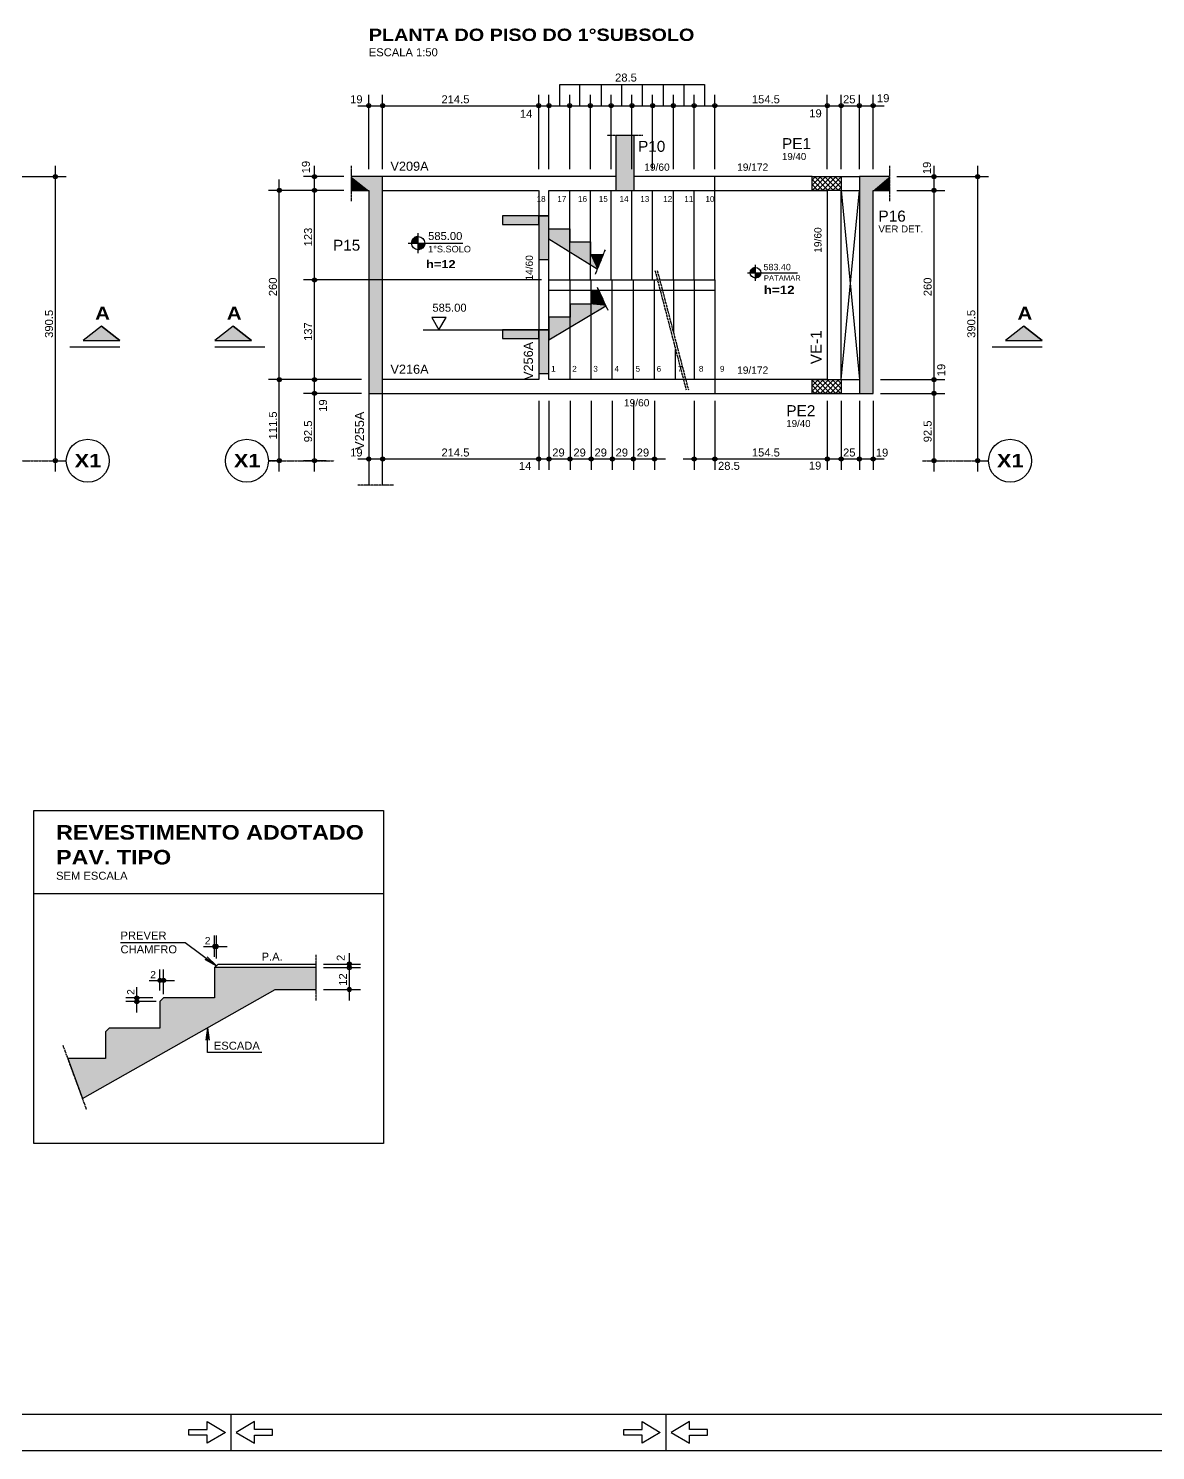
# Model space of a CAD drawing. Extents: x 0 to 5945, y 0 to 4205.
# Drawn here: x 1369 to 2918, y 0 to 1955 of the extents above; entities that cross this region are included whole.
import ezdxf

# ---------------------------------------------------------------- set-up
doc = ezdxf.new("R2010")
doc.units = 0
doc.header["$MEASUREMENT"] = 0
for name, pattern in [('ESTILO_TQS_0002', [0.4, 0.1, -0.3]), ('ESTILO_TQS_0006', [0.3, 0.2, -0.1]), ('ESTILO_TQS_0007', [2.1, 1.5, -0.2, 0.2, -0.2])]:
    doc.linetypes.add(name, pattern=pattern)
for name, color, linetype in [('MTH-179', 1, 'CONTINUOUS'), ('MTH-18', 1, 'CONTINUOUS'), ('MTH-224', 4, 'CONTINUOUS'), ('MTH-230', 1, 'CONTINUOUS'), ('MTH-31', 1, 'CONTINUOUS'), ('MTH-COTAS7', 31, 'CONTINUOUS'), ('MTH-DIM-PILAR', 3, 'CONTINUOUS'), ('MTH-DIM-VIGA', 3, 'CONTINUOUS'), ('MTH-EIXO-214', 4, 'CONTINUOUS'), ('MTH-EIXO-215', 1, 'CONTINUOUS'), ('MTH-EIXO-217', 8, 'CONTINUOUS'), ('MTH-FACE-VIGA', 7, 'CONTINUOUS'), ('MTH-HACHURA-PILAR', 1, 'CONTINUOUS'), ('MTH-LINHA-CORTE', 5, 'CONTINUOUS'), ('MTH-LINHA-SEÇÃO', 16, 'CONTINUOUS'), ('MTH-MARGEM', 5, 'CONTINUOUS'), ('MTH-PILAR-NASCE', 5, 'CONTINUOUS'), ('MTH-PILAR-SEGUE', 5, 'CONTINUOUS'), ('MTH-SIMB_COTA', 3, 'CONTINUOUS'), ('MTH-SOMBRA21', 150, 'CONTINUOUS'), ('MTH-SOMBRA25', 253, 'CONTINUOUS'), ('MTH-TIT1-PILAR', 5, 'CONTINUOUS'), ('MTH-TIT1-VIGA', 5, 'CONTINUOUS'), ('MTH-TXT', 4, 'CONTINUOUS'), ('MTH-TXT-NEGRITO', 5, 'CONTINUOUS'), ('MTH-TXT-NOTAS', 3, 'CONTINUOUS'), ('MTH-TXT2', 5, 'CONTINUOUS'), ('MTH-VIGA-INVERTIDA', 7, 'ESTILO_TQS_0002')]:
    doc.layers.add(name, color=color, linetype=linetype)
doc.styles.add('TQS_ARIAL', font='arial.ttf')
doc.styles.add('TQS_ARIAL_BLACK', font='ariblk.ttf')

msp = doc.modelspace()

# ---------------------------------------------------------------- linework, layer by layer
at = {"layer": 'MTH-179', "linetype": 'Continuous'}
for p, q in [((1647.5, 50), (1647.5, 0)), ((2245, 50), (2245, 0)), ((0, 0), (5945, 0))]:
    msp.add_line(p, q, dxfattribs=at)
for points in [[(1639.999268, 25), (1614.999268, 10), (1614.999268, 21.25), (1589.999268, 21.25), (1589.999268, 28.75), (1614.999268, 28.75), (1614.999268, 40), (1639.999268, 25)], [(1654.999268, 25), (1679.999268, 10), (1679.999268, 21.25), (1704.999268, 21.25), (1704.999268, 28.75), (1679.999268, 28.75), (1679.999268, 40), (1654.999268, 25)], [(2237.499268, 25), (2212.499268, 10), (2212.499268, 21.25), (2187.499268, 21.25), (2187.499268, 28.75), (2212.499268, 28.75), (2212.499268, 40), (2237.499268, 25)], [(2252.499268, 25), (2277.499268, 10), (2277.499268, 21.25), (2302.499268, 21.25), (2302.499268, 28.75), (2277.499268, 28.75), (2277.499268, 40), (2252.499268, 25)]]:
    msp.add_lwpolyline(points, dxfattribs=at)
at = {"layer": 'MTH-18', "linetype": 'Continuous'}
for p, q in [((1904.915361, 1645.814925), (1904.915361, 1673.186445)), ((1891.229601, 1659.500685), (1966.308197, 1659.500685)), ((2368.421212, 1607.822331), (2368.421212, 1629.719547)), ((2357.472604, 1618.770939), (2425.902406, 1618.770939)), ((1376.932013, 765.819813), (1857.435176, 765.819813))]:
    msp.add_line(p, q, dxfattribs=at)
at = {"layer": 'MTH-224', "linetype": 'Continuous'}
msp.add_lwpolyline([(1923.70855, 1557.448429), (1933.523553, 1540.448429), (1943.338494, 1557.448429), (1923.70855, 1557.448429)], dxfattribs=at)
at = {"layer": 'MTH-230', "linetype": 'Continuous'}
for p, q in [((2486.078516, 1471.948446), (2511.078518, 1731.948446)), ((2486.078516, 1731.948446), (2511.078518, 1471.948446))]:
    msp.add_line(p, q, dxfattribs=at)
for centre, radius in [((1904.915361, 1659.500685), 9.12384), ((2368.421212, 1618.770939), 7.299072), ((1450.920864, 1360.448449), 29.418879), ((1669.694196, 1360.448449), 29.418879), ((2718.110819, 1360.448449), 29.418879)]:
    msp.add_circle(centre, radius, dxfattribs=at)
at = {"layer": 'MTH-31', "linetype": 'Continuous'}
for points in [[(1904.915361, 1659.500685), (1904.915361, 1668.624525), (1903.713179, 1668.544781), (1902.225655, 1668.21912), (1900.557257, 1667.516121), (1897.883366, 1665.314015), (1897.037585, 1664.103146), (1896.005138, 1661.463558), (1895.822261, 1660.249125), (1895.791521, 1659.500685), (1904.915361, 1659.500685)], [(1904.915138, 1659.500685), (1914.039424, 1659.501131), (1913.959679, 1658.298281), (1913.634019, 1656.811202), (1912.93102, 1655.142359), (1910.728913, 1652.468913), (1909.517822, 1651.622909), (1906.878457, 1650.590685), (1905.663801, 1650.407585), (1904.915584, 1650.376845), (1904.915138, 1659.500685)], [(2368.421212, 1618.770939), (2368.421212, 1626.070011), (2367.459467, 1626.006216), (2366.269447, 1625.745687), (2364.934729, 1625.183288), (2362.795616, 1623.421603), (2362.118991, 1622.452908), (2361.293034, 1620.341238), (2361.146732, 1619.369691), (2361.12214, 1618.770939), (2368.421212, 1618.770939)], [(2368.421034, 1618.770939), (2375.720462, 1618.771296), (2375.656667, 1617.809016), (2375.396138, 1616.619352), (2374.833739, 1615.284278), (2373.072054, 1613.145522), (2372.103181, 1612.468718), (2369.991689, 1611.642939), (2369.019964, 1611.496459), (2368.42139, 1611.471867), (2368.421034, 1618.770939)]]:
    msp.add_lwpolyline(points, dxfattribs=at)
for points in [[(1904.915361, 1659.500685), (1896.005138, 1661.463558), (1895.822261, 1660.249125)], [(1904.915361, 1659.500685), (1897.037585, 1664.103146), (1896.005138, 1661.463558)], [(1904.915361, 1659.500685), (1897.883366, 1665.314015), (1897.037585, 1664.103146)], [(1904.915361, 1659.500685), (1900.557257, 1667.516121), (1897.883366, 1665.314015)], [(1904.915361, 1659.500685), (1902.225655, 1668.21912), (1900.557257, 1667.516121)], [(1904.915361, 1659.500685), (1903.713179, 1668.544781), (1902.225655, 1668.21912)], [(1904.915361, 1659.500685), (1904.915361, 1668.624525), (1903.713179, 1668.544781)], [(1904.915361, 1659.500685), (1895.822261, 1660.249125), (1895.791521, 1659.500685)], [(1904.915361, 1659.500685), (1895.791521, 1659.500685), (1904.915361, 1659.500685)], [(1904.915138, 1659.500685), (1914.039424, 1659.501131), (1913.959679, 1658.298281)], [(1904.915138, 1659.500685), (1913.959679, 1658.298281), (1913.634019, 1656.811202)], [(1904.915138, 1659.500685), (1913.634019, 1656.811202), (1912.93102, 1655.142359)], [(1904.915138, 1659.500685), (1912.93102, 1655.142359), (1910.728913, 1652.468913)], [(1904.915138, 1659.500685), (1910.728913, 1652.468913), (1909.517822, 1651.622909)], [(1904.915138, 1659.500685), (1909.517822, 1651.622909), (1906.878457, 1650.590685)], [(1904.915138, 1659.500685), (1906.878457, 1650.590685), (1905.663801, 1650.407585)], [(1904.915138, 1659.500685), (1905.663801, 1650.407585), (1904.915584, 1650.376845)], [(1904.915138, 1659.500685), (1904.915584, 1650.376845), (1904.915138, 1659.500685)], [(2368.421212, 1618.770939), (2362.118991, 1622.452908), (2361.293034, 1620.341238)], [(2368.421212, 1618.770939), (2362.795616, 1623.421603), (2362.118991, 1622.452908)], [(2368.421212, 1618.770939), (2364.934729, 1625.183288), (2362.795616, 1623.421603)], [(2368.421212, 1618.770939), (2366.269447, 1625.745687), (2364.934729, 1625.183288)], [(2368.421212, 1618.770939), (2367.459467, 1626.006216), (2366.269447, 1625.745687)], [(2368.421212, 1618.770939), (2368.421212, 1626.070011), (2367.459467, 1626.006216)], [(2368.421212, 1618.770939), (2361.146732, 1619.369691), (2361.12214, 1618.770939)], [(2368.421212, 1618.770939), (2361.12214, 1618.770939), (2368.421212, 1618.770939)], [(2368.421212, 1618.770939), (2361.293034, 1620.341238), (2361.146732, 1619.369691)], [(2368.421034, 1618.770939), (2375.720462, 1618.771296), (2375.656667, 1617.809016)], [(2368.421034, 1618.770939), (2375.656667, 1617.809016), (2375.396138, 1616.619352)], [(2368.421034, 1618.770939), (2375.396138, 1616.619352), (2374.833739, 1615.284278)], [(2368.421034, 1618.770939), (2374.833739, 1615.284278), (2373.072054, 1613.145522)], [(2368.421034, 1618.770939), (2373.072054, 1613.145522), (2372.103181, 1612.468718)], [(2368.421034, 1618.770939), (2372.103181, 1612.468718), (2369.991689, 1611.642939)], [(2368.421034, 1618.770939), (2369.991689, 1611.642939), (2369.019964, 1611.496459)], [(2368.421034, 1618.770939), (2369.019964, 1611.496459), (2368.42139, 1611.471867)], [(2368.421034, 1618.770939), (2368.42139, 1611.471867), (2368.421034, 1618.770939)]]:
    msp.add_solid(points, dxfattribs=at)
at = {"layer": 'MTH-COTAS7', "linetype": 'Continuous'}
for p, q in [((2099.578518, 1848.388699), (2099.578518, 1877.648734)), ((2099.578518, 1877.648734), (2298.328518, 1877.648734)), ((2126.578518, 1877.648734), (2126.578518, 1848.388699)), ((2156.578518, 1877.648734), (2156.578518, 1848.388699)), ((2184.328518, 1877.648734), (2184.328518, 1848.388699)), ((2212.828518, 1877.648734), (2212.828518, 1848.388699)), ((2241.328518, 1877.648734), (2241.328518, 1848.388699)), ((2269.828518, 1877.648734), (2269.828518, 1848.388699)), ((2298.328518, 1877.648734), (2298.328518, 1848.388699)), ((1837.078521, 1760.94848), (1837.078521, 1863.388699)), ((1856.078521, 1760.94848), (1856.078521, 1863.388699)), ((1856.078521, 1760.94848), (1856.078521, 1863.388699)), ((2070.578518, 1760.948446), (2070.578518, 1863.388699)), ((2070.578518, 1760.948446), (2070.578518, 1863.388699)), ((2084.578518, 1760.948446), (2084.578518, 1863.388699)), ((2084.578518, 1760.948446), (2084.578518, 1863.388699)), ((2113.078518, 1760.948446), (2113.078518, 1863.388699)), ((2113.078518, 1760.948446), (2113.078518, 1863.388699)), ((2141.578518, 1760.948446), (2141.578518, 1863.388699)), ((2141.578518, 1760.948446), (2141.578518, 1863.388699)), ((2170.078518, 1760.948446), (2170.078518, 1863.388699)), ((2170.078518, 1760.948446), (2170.078518, 1863.388699)), ((2198.578518, 1760.948446), (2198.578518, 1863.388699)), ((2227.078518, 1760.948446), (2227.078518, 1863.388699)), ((2255.578518, 1760.948446), (2255.578518, 1863.388699)), ((2284.078518, 1760.948446), (2284.078518, 1863.388699)), ((2312.578518, 1760.948446), (2312.578518, 1863.388699)), ((2467.078516, 1760.94848), (2467.078516, 1863.388699)), ((2467.078516, 1760.94848), (2467.078516, 1863.388699)), ((2486.078516, 1760.94848), (2486.078516, 1863.388699)), ((2486.078516, 1760.94848), (2486.078516, 1863.388699)), ((2511.078518, 1760.94848), (2511.078518, 1863.388699)), ((2511.078518, 1760.94848), (2511.078518, 1863.388699)), ((2530.078518, 1760.94848), (2530.078518, 1863.388699)), ((1822.078521, 1848.388699), (1871.078521, 1848.388699)), ((1841.078521, 1848.388699), (2085.578518, 1848.388699)), ((2055.578518, 1848.388699), (2099.578518, 1848.388699)), ((2069.578518, 1848.388699), (2128.078518, 1848.388699)), ((2098.078518, 1848.388699), (2156.578518, 1848.388699)), ((2126.578518, 1848.388699), (2185.078518, 1848.388699)), ((2155.078518, 1848.388699), (2213.578518, 1848.388699)), ((2183.578518, 1848.388699), (2242.078518, 1848.388699)), ((2212.078518, 1848.388699), (2270.578518, 1848.388699)), ((2240.578518, 1848.388699), (2299.078518, 1848.388699)), ((2297.578518, 1848.388699), (2482.078516, 1848.388699)), ((2452.078516, 1848.388699), (2501.078516, 1848.388699)), ((2471.078516, 1848.388699), (2526.078518, 1848.388699)), ((2496.078518, 1848.388699), (2545.078518, 1848.388699)), ((1406.501986, 1345.448449), (1406.501986, 1765.94848)), ((1762.470999, 1716.948487), (1762.470999, 1765.94848)), ((2613.69194, 1716.948487), (2613.69194, 1765.94848)), ((2673.69194, 1345.448449), (2673.69194, 1765.94848)), ((1305.204457, 1750.94848), (1421.501986, 1750.94848)), ((1714.113075, 1456.948446), (1714.113075, 1746.948487)), ((1803.017312, 1750.94848), (1747.470999, 1750.94848)), ((1762.470999, 1593.948446), (1762.470999, 1746.948487)), ((2562.394411, 1750.94848), (2628.69194, 1750.94848)), ((2572.394411, 1750.94848), (2688.69194, 1750.94848)), ((2613.69194, 1456.948484), (2613.69194, 1746.948487)), ((1793.017312, 1731.948487), (1699.113075, 1731.948487)), ((1803.017312, 1731.948487), (1747.470999, 1731.948487)), ((1803.017312, 1731.948487), (1747.470999, 1731.948487)), ((2562.394411, 1731.948487), (2628.69194, 1731.948487)), ((2562.394411, 1731.948487), (2628.69194, 1731.948487)), ((1762.470999, 1456.948446), (1762.470999, 1623.948412)), ((1973.578518, 1608.948446), (1747.470999, 1608.948446)), ((2074.578518, 1608.948412), (1747.470999, 1608.948412)), ((1714.113075, 1345.448449), (1714.113075, 1486.948446)), ((1762.470999, 1437.94848), (1762.470999, 1486.948446)), ((2613.69194, 1437.94848), (2613.69194, 1486.948484)), ((1817.078521, 1471.948446), (1699.113075, 1471.948446)), ((1720.574858, 1471.948446), (1699.113075, 1471.948446)), ((1827.078521, 1471.948446), (1747.470999, 1471.948446)), ((1827.078521, 1471.948446), (1747.470999, 1471.948446)), ((1762.470999, 1345.448449), (1762.470999, 1467.94848)), ((2540.078518, 1471.948484), (2628.69194, 1471.948484)), ((2540.078518, 1471.948484), (2628.69194, 1471.948484)), ((2613.69194, 1345.448449), (2613.69194, 1467.94848)), ((1777.27476, 1452.94848), (1747.470999, 1452.94848)), ((1827.078521, 1452.94848), (1747.470999, 1452.94848)), ((2540.078518, 1452.94848), (2628.69194, 1452.94848)), ((2540.078518, 1452.94848), (2628.69194, 1452.94848)), ((2070.578518, 1442.948446), (2070.578518, 1347.948484)), ((2070.578518, 1442.948446), (2070.578518, 1347.948484)), ((2084.578518, 1442.948446), (2084.578518, 1347.948484)), ((2084.578518, 1442.948446), (2084.578518, 1347.948484)), ((2113.578518, 1442.948446), (2113.578518, 1347.948484)), ((2113.578518, 1442.948446), (2113.578518, 1347.948484)), ((2142.578518, 1442.948446), (2142.578518, 1347.948484)), ((2142.578518, 1442.948446), (2142.578518, 1347.948484)), ((2171.578518, 1442.948446), (2171.578518, 1347.948484)), ((2171.578518, 1442.948446), (2171.578518, 1347.948484)), ((2200.578518, 1442.948446), (2200.578518, 1347.948484)), ((2200.578518, 1442.948446), (2200.578518, 1347.948484)), ((2229.578518, 1442.948446), (2229.578518, 1347.948484)), ((2284.078518, 1442.948446), (2284.078518, 1347.948484)), ((2312.578518, 1442.948446), (2312.578518, 1347.948484)), ((2312.578518, 1432.948446), (2312.578518, 1347.948484)), ((2467.078516, 1442.948484), (2467.078516, 1347.948484)), ((2467.078516, 1442.948484), (2467.078516, 1347.948484)), ((2486.078516, 1442.948484), (2486.078516, 1347.948484)), ((2486.078516, 1442.948484), (2486.078516, 1347.948484)), ((2511.078518, 1442.94848), (2511.078518, 1347.948484)), ((2511.078518, 1442.94848), (2511.078518, 1347.948484)), ((2530.078518, 1442.94848), (2530.078518, 1347.948484)), ((1400.582266, 1360.448449), (1421.501986, 1360.448449)), ((1715.495417, 1360.448449), (1699.113075, 1360.448449)), ((1778.538954, 1360.448449), (1747.470999, 1360.448449)), ((1822.078521, 1362.948484), (1871.078521, 1362.948484)), ((1841.078521, 1362.948484), (2085.578518, 1362.948484)), ((2055.578518, 1362.948484), (2099.578518, 1362.948484)), ((2069.578518, 1362.948484), (2128.578518, 1362.948484)), ((2098.578518, 1362.948484), (2157.578518, 1362.948484)), ((2127.578518, 1362.948484), (2186.578518, 1362.948484)), ((2156.578518, 1362.948484), (2215.578518, 1362.948484)), ((2185.578518, 1362.948484), (2244.578518, 1362.948484)), ((2269.078518, 1362.948484), (2327.578518, 1362.948484)), ((2297.578518, 1362.948484), (2482.078516, 1362.948484)), ((2452.078516, 1362.948484), (2501.078516, 1362.948484)), ((2471.078516, 1362.948484), (2526.078518, 1362.948484)), ((2496.078518, 1362.948484), (2545.078518, 1362.948484)), ((2607.77222, 1360.448449), (2628.69194, 1360.448449)), ((2667.77222, 1360.448449), (2688.69194, 1360.448449)), ((1625.169589, 678.728951), (1625.169589, 707.778669)), ((1627.669589, 676.228951), (1627.669589, 707.778669)), ((1610.169589, 692.778669), (1642.669589, 692.778669)), ((1774.890322, 668.728951), (1825.472599, 668.728951)), ((1810.472599, 648.728951), (1810.472599, 683.728951)), ((1810.472599, 618.728951), (1810.472599, 678.728951)), ((1535.169589, 646.128669), (1570.169589, 646.128669)), ((1550.169589, 632.078951), (1550.169589, 661.128669)), ((1555.169589, 627.078951), (1555.169589, 661.128669)), ((1774.890322, 663.728951), (1825.472599, 663.728951)), ((1774.890322, 663.728951), (1825.472599, 663.728951)), ((1518.36921, 602.078951), (1518.36921, 637.078951)), ((1774.890322, 633.728951), (1825.472599, 633.728951)), ((1540.169589, 622.078951), (1503.36921, 622.078951)), ((1545.169589, 617.078951), (1503.36921, 617.078951))]:
    msp.add_line(p, q, dxfattribs=at)
for points in [[(1495.968506, 698.381877), (1584.577547, 698.381877), (1627.669589, 666.228951), (1612.39767, 674.774036), (1627.669589, 666.228951), (1615.129679, 678.435533)], [(1690.172285, 546.941486), (1615.679689, 546.941486), (1615.679689, 581.187622), (1617.963897, 563.837337), (1615.679689, 581.187622), (1613.39548, 563.837337)]]:
    msp.add_lwpolyline(points, dxfattribs=at)
for centre, radius in [((1810.472599, 663.728951), 2.8), ((1810.472599, 663.728951), 1.4), ((1810.472599, 633.728951), 2.8), ((1810.472599, 633.728951), 1.4)]:
    msp.add_circle(centre, radius, dxfattribs=at)
at = {"layer": 'MTH-EIXO-214', "linetype": 'ESTILO_TQS_0007'}
for p, q in [((1330.582266, 1360.448449), (1421.501986, 1360.448449)), ((1699.113075, 1360.448449), (1789.691528, 1360.448449)), ((2597.77222, 1360.448449), (2688.69194, 1360.448449))]:
    msp.add_line(p, q, dxfattribs=at)
at = {"layer": 'MTH-EIXO-215', "linetype": 'Continuous'}
for p, q in [((2084.578518, 1594.948412), (2312.578518, 1594.948412)), ((1625.169589, 663.728951), (1630.169589, 668.728951)), ((1630.169589, 668.728951), (1764.890322, 668.728951))]:
    msp.add_line(p, q, dxfattribs=at)
at = {"layer": 'MTH-EIXO-217', "linetype": 'ESTILO_TQS_0007'}
for p, q in [((2213.57852, 1807.269867), (2164.57852, 1807.269867)), ((1813.017312, 1765.94848), (1813.017312, 1716.948487)), ((2552.394411, 1765.94848), (2552.394411, 1716.948487)), ((2161.683489, 1650.288116), (2148.183436, 1616.92006)), ((2230.266624, 1622.008848), (2273.082031, 1457.879093)), ((2233.367019, 1622.008848), (2276.182425, 1457.879093)), ((2150.632475, 1599.033838), (2165.512705, 1567.365657)), ((1871.078521, 1326.824512), (1822.078521, 1326.824512)), ((1764.890322, 618.769031), (1764.890322, 681.270234)), ((1416.613551, 557.277058), (1449.114579, 468.656242))]:
    msp.add_line(p, q, dxfattribs=at)
at = {"layer": 'MTH-FACE-VIGA', "linetype": 'Continuous'}
for p, q in [((2486.078516, 1750.94848), (2511.078518, 1750.94848)), ((2084.578518, 1471.948446), (2084.578518, 1731.948446)), ((2084.578518, 1731.948446), (2176.57852, 1731.948446)), ((2113.078518, 1608.948378), (2113.078518, 1731.948446)), ((2141.578518, 1608.948378), (2141.578518, 1731.948446)), ((2170.078518, 1608.948378), (2170.078518, 1731.948446)), ((2198.578518, 1608.948412), (2198.578518, 1731.94848)), ((2227.078518, 1608.948412), (2227.078518, 1731.948446)), ((2255.578518, 1608.948412), (2255.578518, 1731.948446)), ((2284.078518, 1608.948412), (2284.078518, 1731.948446)), ((2312.578518, 1608.948412), (2312.578518, 1731.948446)), ((2486.078516, 1731.948446), (2511.078518, 1731.948446)), ((2084.578518, 1608.948412), (2312.578518, 1608.948412)), ((2113.578518, 1471.948446), (2113.578518, 1608.948412)), ((2142.578518, 1471.948446), (2142.578518, 1608.948412)), ((2171.578518, 1471.948446), (2171.578518, 1608.948412)), ((2200.578518, 1471.948446), (2200.578518, 1608.948412)), ((2229.578518, 1471.948446), (2229.578518, 1608.948412)), ((2255.578518, 1608.948412), (2255.578518, 1536.862676)), ((2284.078518, 1608.948412), (2284.078518, 1471.948446)), ((2312.578518, 1608.948412), (2312.578518, 1471.948446)), ((2258.578518, 1471.948446), (2258.578518, 1513.477256)), ((2467.078516, 1471.948446), (2084.578518, 1471.948446)), ((2486.078516, 1471.948446), (2511.078518, 1471.948446))]:
    msp.add_line(p, q, dxfattribs=at)
for points in [[(2201.57852, 1731.948446), (2467.078516, 1731.948446)], [(2467.078516, 1731.948446), (2467.078516, 1471.948446)], [(2486.078516, 1471.948446), (2486.078516, 1731.948446)]]:
    msp.add_lwpolyline(points, dxfattribs=at)
at = {"layer": 'MTH-HACHURA-PILAR', "linetype": 'Continuous'}
for p, q in [((2446.078516, 1731.94848), (2465.126329, 1750.94848)), ((2446.078516, 1738.971735), (2458.055262, 1750.94848)), ((2446.078516, 1746.042803), (2450.984194, 1750.94848)), ((2446.078516, 1747.064697), (2461.194732, 1731.94848)), ((2446.078516, 1739.993629), (2454.123664, 1731.94848)), ((2449.2658, 1750.94848), (2468.2658, 1731.94848)), ((2453.197397, 1731.94848), (2472.197397, 1750.94848)), ((2456.336868, 1750.94848), (2475.336868, 1731.94848)), ((2460.268465, 1731.94848), (2479.268465, 1750.94848)), ((2463.407936, 1750.94848), (2482.407936, 1731.94848)), ((2467.339533, 1731.94848), (2486.078516, 1750.687463)), ((2470.479003, 1750.94848), (2486.078516, 1735.348968)), ((2474.410601, 1731.94848), (2486.078516, 1743.616396)), ((2477.550071, 1750.94848), (2486.078516, 1742.420036)), ((2484.621139, 1750.94848), (2486.078516, 1749.491103)), ((2446.078516, 1732.922561), (2447.052596, 1731.94848)), ((2481.481668, 1731.94848), (2486.078516, 1736.545328)), ((2446.078516, 1456.129022), (2461.897978, 1471.948484)), ((2446.078516, 1463.20009), (2454.82691, 1471.948484)), ((2446.078516, 1470.271158), (2447.755842, 1471.948484)), ((2446.078516, 1471.293052), (2464.423084, 1452.948484)), ((2449.969045, 1452.948484), (2468.969045, 1471.948484)), ((2452.494152, 1471.948484), (2471.494152, 1452.948484)), ((2457.040113, 1452.948484), (2476.040113, 1471.948484)), ((2459.56522, 1471.948484), (2478.56522, 1452.948484)), ((2464.111181, 1452.948484), (2483.111181, 1471.948484)), ((2466.636287, 1471.948484), (2485.636287, 1452.948484)), ((2471.182249, 1452.948484), (2486.078516, 1467.844751)), ((2473.707355, 1471.948484), (2486.078516, 1459.577323)), ((2480.778423, 1471.948484), (2486.078516, 1466.648391)), ((2446.078516, 1464.221984), (2457.352016, 1452.948484)), ((2446.078516, 1457.150916), (2450.280948, 1452.948484)), ((2478.253317, 1452.948484), (2486.078516, 1460.773683)), ((2485.324384, 1452.948484), (2486.078516, 1453.702615))]:
    msp.add_line(p, q, dxfattribs=at)
at = {"layer": 'MTH-LINHA-CORTE', "linetype": 'Continuous'}
for p, q in [((1469.876986, 1545.5982), (1494.876986, 1525.5982)), ((1650.738075, 1545.5982), (1675.738075, 1525.5982)), ((2737.06694, 1545.5982), (2762.06694, 1525.5982)), ((1444.876986, 1525.5982), (1494.876986, 1525.5982)), ((1625.738075, 1525.5982), (1675.738075, 1525.5982)), ((2712.06694, 1525.5982), (2762.06694, 1525.5982)), ((1376.932013, 765.819813), (1857.435176, 765.819813))]:
    msp.add_line(p, q, dxfattribs=at)
for points in [[(1494.876986, 1525.5982), (1469.876986, 1545.5982), (1444.876986, 1525.5982), (1494.876986, 1525.5982)], [(1675.738075, 1525.5982), (1650.738075, 1545.5982), (1625.738075, 1525.5982), (1675.738075, 1525.5982)], [(2762.06694, 1525.5982), (2737.06694, 1545.5982), (2712.06694, 1525.5982), (2762.06694, 1525.5982)], [(1443.544389, 483.844525), (1708.58824, 633.728951), (1764.890322, 633.728951), (1764.890322, 663.728951), (1625.169589, 663.728951), (1625.169589, 622.078951), (1555.169589, 622.078951), (1550.169589, 617.078951), (1550.169589, 580.428951), (1480.169589, 580.428951), (1475.169589, 575.428951), (1475.169589, 538.778951), (1423.397595, 538.778951), (1443.544389, 483.844525)]]:
    msp.add_lwpolyline(points, dxfattribs=at)
at = {"layer": 'MTH-LINHA-SEÇÃO', "linetype": 'Continuous'}
for p, q in [((2071.538967, 1697.048613), (2084.578518, 1697.048613)), ((1911.578172, 1540.448429), (2084.578518, 1540.448429)), ((2071.538967, 1540.448429), (2084.578518, 1540.448429))]:
    msp.add_line(p, q, dxfattribs=at)
for points in [[(2070.578518, 1697.048613), (2020.578518, 1697.048613), (2020.578518, 1685.048613), (2070.578518, 1685.048613), (2070.578518, 1697.048613)], [(2084.578518, 1697.048613), (2070.578518, 1697.048613), (2070.578518, 1637.048613), (2084.578518, 1637.048613), (2084.578518, 1697.048613)], [(2084.578518, 1679.270835), (2113.078518, 1679.270835), (2113.078518, 1661.493057), (2141.578518, 1661.493057), (2141.578518, 1643.715279), (2159.02425, 1643.715279), (2150.939701, 1623.732716), (2084.578518, 1665.127606), (2084.578518, 1679.270835)], [(2153.522528, 1592.883212), (2142.578518, 1592.883212), (2142.578518, 1575.404951), (2113.578518, 1575.404951), (2113.578518, 1557.92669), (2084.578518, 1557.92669), (2084.578518, 1526.437456), (2162.637933, 1573.48376), (2153.522528, 1592.883212)], [(2070.578518, 1540.448429), (2020.578518, 1540.448429), (2020.578518, 1528.448429), (2070.578518, 1528.448429), (2070.578518, 1540.448429)], [(2084.578518, 1540.448429), (2070.578518, 1540.448429), (2070.578518, 1480.448429), (2084.578518, 1480.448429), (2084.578518, 1540.448429)]]:
    msp.add_lwpolyline(points, dxfattribs=at)
at = {"layer": 'MTH-MARGEM', "linetype": 'Continuous'}
msp.add_line((175, 50), (5895, 50), dxfattribs=at)
at = {"layer": 'MTH-PILAR-NASCE', "linetype": 'Continuous'}
for points in [[(2486.078516, 1731.94848), (2446.078516, 1731.94848), (2446.078516, 1750.94848), (2486.078516, 1750.94848), (2486.078516, 1731.94848)], [(2486.078516, 1452.948484), (2446.078516, 1452.948484), (2446.078516, 1471.948484), (2486.078516, 1471.948484), (2486.078516, 1452.948484)]]:
    msp.add_lwpolyline(points, dxfattribs=at)
at = {"layer": 'MTH-PILAR-SEGUE', "linetype": 'Continuous'}
for points in [[(2176.57852, 1731.948484), (2201.57852, 1731.948484), (2201.57852, 1807.269867), (2176.57852, 1807.269867), (2176.57852, 1731.948484)], [(1813.017312, 1731.948487), (1837.078521, 1731.948487), (1837.078521, 1452.94848), (1856.078521, 1452.94848), (1856.078521, 1750.94848), (1813.017312, 1750.94848), (1813.017312, 1731.948487)], [(2552.394411, 1750.94848), (2511.078518, 1750.94848), (2511.078518, 1452.94848), (2530.078518, 1452.94848), (2530.078518, 1731.948487), (2552.394411, 1731.948487), (2552.394411, 1750.94848)]]:
    msp.add_lwpolyline(points, dxfattribs=at)
at = {"layer": 'MTH-SIMB_COTA', "linetype": 'Continuous'}
for centre, radius in [((1837.078521, 1848.388699), 2.8), ((1837.078521, 1848.388699), 1.4), ((1856.078521, 1848.388699), 2.8), ((1856.078521, 1848.388699), 2.8), ((1856.078521, 1848.388699), 1.4), ((1856.078521, 1848.388699), 1.4), ((2070.578518, 1848.388699), 2.8), ((2070.578518, 1848.388699), 2.8), ((2070.578518, 1848.388699), 1.4), ((2070.578518, 1848.388699), 1.4), ((2084.578518, 1848.388699), 2.8), ((2084.578518, 1848.388699), 2.8), ((2084.578518, 1848.388699), 1.4), ((2084.578518, 1848.388699), 1.4), ((2113.078518, 1848.388699), 2.8), ((2113.078518, 1848.388699), 2.8), ((2113.078518, 1848.388699), 1.4), ((2113.078518, 1848.388699), 1.4), ((2141.578518, 1848.388699), 2.8), ((2141.578518, 1848.388699), 2.8), ((2141.578518, 1848.388699), 1.4), ((2141.578518, 1848.388699), 1.4), ((2170.078518, 1848.388699), 2.8), ((2170.078518, 1848.388699), 2.8), ((2170.078518, 1848.388699), 1.4), ((2170.078518, 1848.388699), 1.4), ((2198.578518, 1848.388699), 2.8), ((2198.578518, 1848.388699), 1.4), ((2227.078518, 1848.388699), 2.8), ((2227.078518, 1848.388699), 1.4), ((2255.578518, 1848.388699), 2.8), ((2255.578518, 1848.388699), 1.4), ((2284.078518, 1848.388699), 2.8), ((2284.078518, 1848.388699), 1.4), ((2312.578518, 1848.388699), 2.8), ((2312.578518, 1848.388699), 1.4), ((2467.078516, 1848.388699), 2.8), ((2467.078516, 1848.388699), 2.8), ((2467.078516, 1848.388699), 1.4), ((2467.078516, 1848.388699), 1.4), ((2486.078516, 1848.388699), 2.8), ((2486.078516, 1848.388699), 2.8), ((2486.078516, 1848.388699), 1.4), ((2486.078516, 1848.388699), 1.4), ((2511.078518, 1848.388699), 2.8), ((2511.078518, 1848.388699), 2.8), ((2511.078518, 1848.388699), 1.4), ((2511.078518, 1848.388699), 1.4), ((2530.078518, 1848.388699), 2.8), ((2530.078518, 1848.388699), 1.4), ((1406.501986, 1750.94848), 2.8), ((1406.501986, 1750.94848), 1.4), ((1762.470999, 1750.94848), 2.8), ((1762.470999, 1750.94848), 1.4), ((2613.69194, 1750.94848), 2.8), ((2613.69194, 1750.94848), 1.4), ((2673.69194, 1750.94848), 2.8), ((2673.69194, 1750.94848), 1.4), ((1714.113075, 1731.948487), 2.8), ((1714.113075, 1731.948487), 1.4), ((1762.470999, 1731.948487), 2.8), ((1762.470999, 1731.948487), 2.8), ((1762.470999, 1731.948487), 1.4), ((1762.470999, 1731.948487), 1.4), ((2613.69194, 1731.948487), 2.8), ((2613.69194, 1731.948487), 2.8), ((2613.69194, 1731.948487), 1.4), ((2613.69194, 1731.948487), 1.4), ((1762.470999, 1608.948446), 2.8), ((1762.470999, 1608.948412), 2.8), ((1762.470999, 1608.948446), 1.4), ((1762.470999, 1608.948412), 1.4), ((1714.113075, 1471.948446), 2.8), ((1714.113075, 1471.948446), 2.8), ((1714.113075, 1471.948446), 1.4), ((1714.113075, 1471.948446), 1.4), ((1762.470999, 1471.948446), 2.8), ((1762.470999, 1471.948446), 2.8), ((1762.470999, 1471.948446), 1.4), ((1762.470999, 1471.948446), 1.4), ((2613.69194, 1471.948484), 2.8), ((2613.69194, 1471.948484), 2.8), ((2613.69194, 1471.948484), 1.4), ((2613.69194, 1471.948484), 1.4), ((1762.470999, 1452.94848), 2.8), ((1762.470999, 1452.94848), 2.8), ((1762.470999, 1452.94848), 1.4), ((1762.470999, 1452.94848), 1.4), ((2613.69194, 1452.94848), 2.8), ((2613.69194, 1452.94848), 2.8), ((2613.69194, 1452.94848), 1.4), ((2613.69194, 1452.94848), 1.4), ((1406.501986, 1360.448449), 2.8), ((1406.501986, 1360.448449), 1.4), ((1714.113075, 1360.448449), 2.8), ((1714.113075, 1360.448449), 1.4), ((1762.470999, 1360.448449), 2.8), ((1762.470999, 1360.448449), 1.4), ((1837.078521, 1362.948484), 2.8), ((1837.078521, 1362.948484), 1.4), ((1856.078521, 1362.948484), 2.8), ((1856.078521, 1362.948484), 2.8), ((1856.078521, 1362.948484), 1.4), ((1856.078521, 1362.948484), 1.4), ((2070.578518, 1362.948484), 2.8), ((2070.578518, 1362.948484), 2.8), ((2070.578518, 1362.948484), 1.4), ((2070.578518, 1362.948484), 1.4), ((2084.578518, 1362.948484), 2.8), ((2084.578518, 1362.948484), 2.8), ((2084.578518, 1362.948484), 1.4), ((2084.578518, 1362.948484), 1.4), ((2113.578518, 1362.948484), 2.8), ((2113.578518, 1362.948484), 2.8), ((2113.578518, 1362.948484), 1.4), ((2113.578518, 1362.948484), 1.4), ((2142.578518, 1362.948484), 2.8), ((2142.578518, 1362.948484), 2.8), ((2142.578518, 1362.948484), 1.4), ((2142.578518, 1362.948484), 1.4), ((2171.578518, 1362.948484), 2.8), ((2171.578518, 1362.948484), 2.8), ((2171.578518, 1362.948484), 1.4), ((2171.578518, 1362.948484), 1.4), ((2200.578518, 1362.948484), 2.8), ((2200.578518, 1362.948484), 2.8), ((2200.578518, 1362.948484), 1.4), ((2200.578518, 1362.948484), 1.4), ((2229.578518, 1362.948484), 2.8), ((2229.578518, 1362.948484), 1.4), ((2284.078518, 1362.948484), 2.8), ((2284.078518, 1362.948484), 1.4), ((2312.578518, 1362.948484), 2.8), ((2312.578518, 1362.948484), 2.8), ((2312.578518, 1362.948484), 1.4), ((2312.578518, 1362.948484), 1.4), ((2467.078516, 1362.948484), 2.8), ((2467.078516, 1362.948484), 2.8), ((2467.078516, 1362.948484), 1.4), ((2467.078516, 1362.948484), 1.4), ((2486.078516, 1362.948484), 2.8), ((2486.078516, 1362.948484), 2.8), ((2486.078516, 1362.948484), 1.4), ((2486.078516, 1362.948484), 1.4), ((2511.078518, 1362.948484), 2.8), ((2511.078518, 1362.948484), 2.8), ((2511.078518, 1362.948484), 1.4), ((2511.078518, 1362.948484), 1.4), ((2530.078518, 1362.948484), 2.8), ((2530.078518, 1362.948484), 1.4), ((2613.69194, 1360.448449), 2.8), ((2613.69194, 1360.448449), 1.4), ((2673.69194, 1360.448449), 2.8), ((2673.69194, 1360.448449), 1.4), ((1625.169589, 692.778669), 2.8), ((1625.169589, 692.778669), 1.4), ((1627.669589, 692.778669), 2.8), ((1627.669589, 692.778669), 1.4), ((1810.472599, 668.728951), 2.8), ((1810.472599, 663.728951), 2.8), ((1810.472599, 668.728951), 1.4), ((1810.472599, 663.728951), 1.4), ((1550.169589, 646.128669), 2.8), ((1550.169589, 646.128669), 1.4), ((1555.169589, 646.128669), 2.8), ((1555.169589, 646.128669), 1.4), ((1518.36921, 622.078951), 2.8), ((1518.36921, 617.078951), 2.8), ((1518.36921, 622.078951), 1.4), ((1518.36921, 617.078951), 1.4)]:
    msp.add_circle(centre, radius, dxfattribs=at)
at = {"layer": 'MTH-SOMBRA21', "linetype": 'Continuous'}
for points in [[(1494.876986, 1525.5982), (1469.876986, 1545.5982), (1444.876986, 1525.5982), (1494.876986, 1525.5982)], [(1675.738075, 1525.5982), (1650.738075, 1545.5982), (1625.738075, 1525.5982), (1675.738075, 1525.5982)], [(2762.06694, 1525.5982), (2737.06694, 1545.5982), (2712.06694, 1525.5982), (2762.06694, 1525.5982)]]:
    msp.add_lwpolyline(points, dxfattribs=at)
for points in [[(2070.578518, 1697.048613), (2020.578518, 1697.048613), (2020.578518, 1685.048613)], [(2070.578518, 1697.048613), (2020.578518, 1685.048613), (2070.578518, 1685.048613)], [(2070.578518, 1697.048613), (2070.578518, 1685.048613), (2070.578518, 1697.048613)], [(2084.578518, 1697.048613), (2070.578518, 1697.048613), (2070.578518, 1637.048613)], [(2084.578518, 1697.048613), (2070.578518, 1637.048613), (2084.578518, 1637.048613)], [(2084.578518, 1697.048613), (2084.578518, 1637.048613), (2084.578518, 1697.048613)], [(2084.578518, 1679.270835), (2113.078518, 1679.270835), (2084.578518, 1665.127606)], [(2113.078518, 1679.270835), (2113.078518, 1661.493057), (2084.578518, 1665.127606)], [(2084.578518, 1665.127606), (2113.078518, 1661.493057), (2150.939701, 1623.732716)], [(2113.078518, 1661.493057), (2141.578518, 1643.715279), (2150.939701, 1623.732716)], [(2141.578518, 1643.715279), (2113.078518, 1661.493057), (2141.578518, 1661.493057)], [(2150.939701, 1623.732716), (2141.578518, 1643.715279), (2159.02425, 1643.715279)], [(2162.637933, 1573.48376), (2153.522528, 1592.883212), (2142.578518, 1592.883212)], [(2162.637933, 1573.48376), (2142.578518, 1592.883212), (2142.578518, 1575.404951)], [(2162.637933, 1573.48376), (2113.578518, 1557.92669), (2084.578518, 1526.437456)], [(2162.637933, 1573.48376), (2142.578518, 1575.404951), (2113.578518, 1575.404951)], [(2162.637933, 1573.48376), (2113.578518, 1575.404951), (2113.578518, 1557.92669)], [(1494.876986, 1525.5982), (1469.876986, 1545.5982), (1444.876986, 1525.5982)], [(1494.876986, 1525.5982), (1469.876986, 1545.5982), (1444.876986, 1525.5982)], [(1675.738075, 1525.5982), (1650.738075, 1545.5982), (1625.738075, 1525.5982)], [(1675.738075, 1525.5982), (1650.738075, 1545.5982), (1625.738075, 1525.5982)], [(2084.578518, 1526.437456), (2113.578518, 1557.92669), (2084.578518, 1557.92669)], [(2762.06694, 1525.5982), (2737.06694, 1545.5982), (2712.06694, 1525.5982)], [(2762.06694, 1525.5982), (2737.06694, 1545.5982), (2712.06694, 1525.5982)], [(1494.876986, 1525.5982), (1444.876986, 1525.5982), (1494.876986, 1525.5982)], [(1494.876986, 1525.5982), (1444.876986, 1525.5982), (1494.876986, 1525.5982)], [(1675.738075, 1525.5982), (1625.738075, 1525.5982), (1675.738075, 1525.5982)], [(1675.738075, 1525.5982), (1625.738075, 1525.5982), (1675.738075, 1525.5982)], [(2070.578518, 1540.448429), (2020.578518, 1540.448429), (2020.578518, 1528.448429)], [(2070.578518, 1540.448429), (2020.578518, 1528.448429), (2070.578518, 1528.448429)], [(2070.578518, 1540.448429), (2070.578518, 1528.448429), (2070.578518, 1540.448429)], [(2084.578518, 1540.448429), (2070.578518, 1540.448429), (2070.578518, 1480.448429)], [(2084.578518, 1540.448429), (2070.578518, 1480.448429), (2084.578518, 1480.448429)], [(2084.578518, 1540.448429), (2084.578518, 1480.448429), (2084.578518, 1540.448429)], [(2762.06694, 1525.5982), (2712.06694, 1525.5982), (2762.06694, 1525.5982)], [(2762.06694, 1525.5982), (2712.06694, 1525.5982), (2762.06694, 1525.5982)], [(1708.58824, 633.728951), (1764.890322, 663.728951), (1625.169589, 663.728951)], [(1708.58824, 633.728951), (1625.169589, 663.728951), (1625.169589, 622.078951)], [(1708.58824, 633.728951), (1764.890322, 633.728951), (1764.890322, 663.728951)], [(1475.169589, 538.778951), (1443.544389, 483.844525), (1708.58824, 633.728951)], [(1475.169589, 538.778951), (1708.58824, 633.728951), (1550.169589, 580.428951)], [(1708.58824, 633.728951), (1625.169589, 622.078951), (1550.169589, 580.428951)], [(1550.169589, 617.078951), (1550.169589, 580.428951), (1625.169589, 622.078951)], [(1550.169589, 617.078951), (1625.169589, 622.078951), (1555.169589, 622.078951)], [(1475.169589, 538.778951), (1550.169589, 580.428951), (1480.169589, 580.428951)], [(1475.169589, 538.778951), (1480.169589, 580.428951), (1475.169589, 575.428951)], [(1475.169589, 538.778951), (1423.397595, 538.778951), (1443.544389, 483.844525)]]:
    msp.add_solid(points, dxfattribs=at)
at = {"layer": 'MTH-SOMBRA25', "linetype": 'Continuous'}
for points in [[(2176.57852, 1731.948484), (2201.57852, 1731.948484), (2201.57852, 1807.269867)], [(2176.57852, 1731.948484), (2201.57852, 1807.269867), (2176.57852, 1807.269867)], [(2176.57852, 1731.948484), (2176.57852, 1807.269867), (2176.57852, 1731.948484)], [(1837.078521, 1731.948487), (1856.078521, 1750.94848), (1813.017312, 1750.94848)], [(1837.078521, 1731.948487), (1813.017312, 1750.94848), (1813.017312, 1731.948487)], [(1837.078521, 1731.948487), (1856.078521, 1452.94848), (1856.078521, 1750.94848)], [(2511.078518, 1452.94848), (2530.078518, 1452.94848), (2511.078518, 1750.94848)], [(2530.078518, 1452.94848), (2530.078518, 1731.948487), (2511.078518, 1750.94848)], [(2511.078518, 1750.94848), (2530.078518, 1731.948487), (2552.394411, 1750.94848)], [(2530.078518, 1731.948487), (2552.394411, 1731.948487), (2552.394411, 1750.94848)], [(1837.078521, 1731.948487), (1837.078521, 1452.94848), (1856.078521, 1452.94848)]]:
    msp.add_solid(points, dxfattribs=at)
at = {"layer": 'MTH-TIT1-PILAR', "linetype": 'Continuous'}
for p, q in [((1426.501986, 1516.8482), (1494.876986, 1516.8482)), ((1625.738075, 1516.8482), (1694.113075, 1516.8482)), ((2693.69194, 1516.8482), (2762.06694, 1516.8482))]:
    msp.add_line(p, q, dxfattribs=at)
at = {"layer": 'MTH-TXT2', "linetype": 'Continuous'}
msp.add_lwpolyline([(1376.932013, 879.514426), (1857.435176, 879.514426), (1857.435176, 422.021098), (1376.932013, 422.021098), (1376.932013, 879.514426)], dxfattribs=at)
at = {"layer": 'MTH-VIGA-INVERTIDA', "linetype": 'ESTILO_TQS_0006'}
for p, q in [((2312.578518, 1731.948446), (2312.578518, 1750.948446)), ((1856.078521, 1731.948446), (2070.578518, 1731.948446)), ((2070.578518, 1731.948446), (2070.578518, 1471.948446)), ((2070.578518, 1471.948446), (1856.078521, 1471.948446)), ((2312.578518, 1471.948446), (2312.578518, 1452.948446))]:
    msp.add_line(p, q, dxfattribs=at)
for points in [[(2176.57852, 1750.948446), (1856.078521, 1750.948446)], [(2446.078516, 1750.948446), (2201.57852, 1750.948446)], [(1837.078521, 1452.94848), (1837.078521, 1326.824512)], [(1856.078521, 1452.948446), (2511.078518, 1452.948446)], [(1856.078521, 1326.824512), (1856.078521, 1452.948446)]]:
    msp.add_lwpolyline(points, dxfattribs=at)

# ---------------------------------------------------------------- texts
at = {"layer": 'MTH-COTAS7', "linetype": 'Continuous', "style": 'TQS_ARIAL'}
for s, height, p in [('28.5', 11, (2175.474672, 1881.548235)), ('19', 11, (1811.411858, 1851.688699)), ('214.5', 11, (1936.92852, 1851.688699)), ('154.5', 11, (2363.428517, 1851.688699)), ('25', 11, (2488.678517, 1851.688699)), ('19', 11, (2535.296139, 1853.21926)), ('14', 11, (2044.735595, 1831.771282)), ('19', 11, (2442.309397, 1832.391506)), ('19', 11, (1811.411858, 1366.248484)), ('214.5', 11, (1936.92852, 1366.248484)), ('29', 11, (2089.178518, 1366.248484)), ('29', 11, (2118.178518, 1366.248484)), ('29', 11, (2147.178518, 1366.248484)), ('29', 11, (2176.178518, 1366.248484)), ('29', 11, (2205.178518, 1366.248484)), ('154.5', 11, (2363.428517, 1366.248484)), ('25', 11, (2488.678517, 1366.248484)), ('19', 11, (2533.688826, 1366.112498)), ('14', 11, (2043.336081, 1347.733135)), ('28.5', 11, (2316.932746, 1347.901952)), ('19', 11, (2441.69788, 1348.228752)), ('2', 10, (1611.836259, 695.778669)), ('2', 10, (1536.836259, 649.128669))]:
    msp.add_text(s, height=height, dxfattribs=at).set_placement(p)
for s, height, p in [('19', 11, (1756.137484, 1755.468097)), ('19', 11, (2609.431584, 1754.299612)), ('123', 11, (1759.170999, 1655.048467)), ('260', 11, (1710.813075, 1586.548467)), ('260', 11, (2610.39194, 1586.548486)), ('390.5', 11, (1403.201986, 1529.298465)), ('390.5', 11, (2670.39194, 1529.298465)), ('137', 11, (1759.170999, 1525.048429)), ('19', 11, (2629.052956, 1476.515136)), ('111.5', 11, (1710.813075, 1389.798447)), ('19', 11, (1779.585945, 1427.725621)), ('92.5', 11, (1759.170999, 1385.798465)), ('92.5', 11, (2610.39194, 1385.798465)), ('2', 11, (1804.08737, 672.92493)), ('12', 11, (1807.172599, 638.828951)), ('2', 10, (1515.089923, 626.367885))]:
    msp.add_text(s, height=height, rotation=90, dxfattribs=at).set_placement(p)
at = {"layer": 'MTH-DIM-PILAR', "linetype": 'Continuous', "style": 'TQS_ARIAL'}
for s, p in [('19/40', (2404.738988, 1773.828382)), ('VER DET.', (2537.29194, 1674.209942)), ('19/40', (2410.686239, 1406.798036))]:
    msp.add_text(s, height=9.55, dxfattribs=at).set_placement(p)
at = {"layer": 'MTH-DIM-VIGA', "linetype": 'Continuous', "style": 'TQS_ARIAL'}
for s, p in [('19/60', (2215.544334, 1758.94848)), ('19/172', (2343.160374, 1758.94848)), ('19/172', (2343.160374, 1479.94848)), ('19/60', (2187.64587, 1435.110755))]:
    msp.add_text(s, height=10, dxfattribs=at).set_placement(p)
for s, p in [('19/60', (2459.078516, 1646.252368)), ('14/60', (2062.578518, 1608.048613))]:
    msp.add_text(s, height=10, rotation=90, dxfattribs=at).set_placement(p)
at = {"layer": 'MTH-PILAR-SEGUE', "linetype": 'Continuous', "style": 'TQS_ARIAL'}
for s, p in [('P10', (2207.165094, 1785.02873)), ('P15', (1788.056348, 1649.123564))]:
    msp.add_text(s, height=15, dxfattribs=at).set_placement(p)
at = {"layer": 'MTH-TIT1-PILAR', "linetype": 'Continuous', "style": 'TQS_ARIAL'}
for s, p in [('PE1', (2404.738988, 1788.695049)), ('P16', (2537.29194, 1689.076608)), ('PE2', (2410.686239, 1421.664702))]:
    msp.add_text(s, height=15.15, dxfattribs=at).set_placement(p)
at = {"layer": 'MTH-TIT1-VIGA', "linetype": 'Continuous', "style": 'TQS_ARIAL'}
msp.add_text('V209A', height=12.5, dxfattribs=at).set_placement((1866.828521, 1758.948446))
for s, height, rotation, p in [('VE-1', 15, 90, (2459.078516, 1493.073484)), ('V256A', 12.5, 90, (2062.578518, 1471.417728)), ('V216A', 12.5, 360, (1866.828521, 1479.948446)), ('V255A', 12.5, 90, (1830.548045, 1375.416915))]:
    msp.add_text(s, height=height, rotation=rotation, dxfattribs=at).set_placement(p)
at = {"layer": 'MTH-TXT', "linetype": 'Continuous', "style": 'TQS_ARIAL'}
for s, height, p in [('585.00', 11, (1918.594661, 1663.782648)), ('583.40', 8.8, (2379.364652, 1622.19651))]:
    msp.add_text(s, height=height, dxfattribs=at).set_placement(p)
msp.add_text('585.00', height=11, rotation=360, dxfattribs=at).set_placement((1924.478021, 1565.248692))
at = {"layer": 'MTH-TXT-NEGRITO', "linetype": 'Continuous', "style": 'TQS_ARIAL_BLACK'}
for s, height, p in [('PLANTA DO PISO DO 1%%dSUBSOLO', 17, (1837.078521, 1937.316572)), ('h=12', 11, (1915.778575, 1625.115882)), ('h=12', 11.5, (2379.712449, 1589.440866)), ('A', 17.5, (1461.189486, 1554.4732)), ('A', 17.5, (1642.050575, 1554.4732)), ('A', 17.5, (2728.37944, 1554.4732)), ('X1', 18.75, (1432.907603, 1351.143117)), ('X1', 18.75, (1651.680935, 1351.143117)), ('X1', 18.75, (2700.097557, 1351.143117)), ('REVESTIMENTO ADOTADO', 20, (1407.435176, 839.682605)), ('PAV. TIPO', 20, (1407.435176, 805.540561))]:
    msp.add_text(s, height=height, dxfattribs=at).set_placement(p)
at = {"layer": 'MTH-TXT-NOTAS', "linetype": 'Continuous', "style": 'TQS_ARIAL'}
for s, height, p in [('ESCALA 1:50', 11, (1837.078521, 1916.316572)), ('18', 8, (2067.580849, 1716.254518)), ('17', 8, (2096.080849, 1716.254518)), ('16', 8, (2124.580849, 1716.254518)), ('15', 8, (2153.080849, 1716.254518)), ('14', 8, (2181.580849, 1716.254518)), ('13', 8, (2210.080849, 1716.254518)), ('12', 8, (2241.580849, 1716.254518)), ('11', 8, (2270.580849, 1716.254518)), ('10', 8, (2299.580849, 1716.254518)), ('1%%dS.SOLO', 9, (1918.594661, 1646.782648)), ('PATAMAR', 7.5, (2379.893855, 1607.816148)), ('1', 8, (2087.578518, 1482.749264)), ('2', 8, (2116.578518, 1482.749264)), ('3', 8, (2145.578518, 1482.749264)), ('4', 8, (2174.578518, 1482.749264)), ('5', 8, (2203.578518, 1482.749264)), ('6', 8, (2232.578518, 1482.749264)), ('7', 8, (2261.578518, 1482.749264)), ('8', 8, (2290.578518, 1482.749264)), ('9', 8, (2319.578518, 1482.749264)), ('SEM ESCALA', 11, (1407.435176, 784.540561)), ('PREVER', 11, (1495.954994, 702.381877)), ('CHAMFRO', 11, (1495.954994, 683.381877)), ('P.A.', 11, (1689.787559, 673.34408)), ('ESCADA', 11, (1624.172285, 550.941486))]:
    msp.add_text(s, height=height, dxfattribs=at).set_placement(p)

doc.saveas('drawing.dxf')
